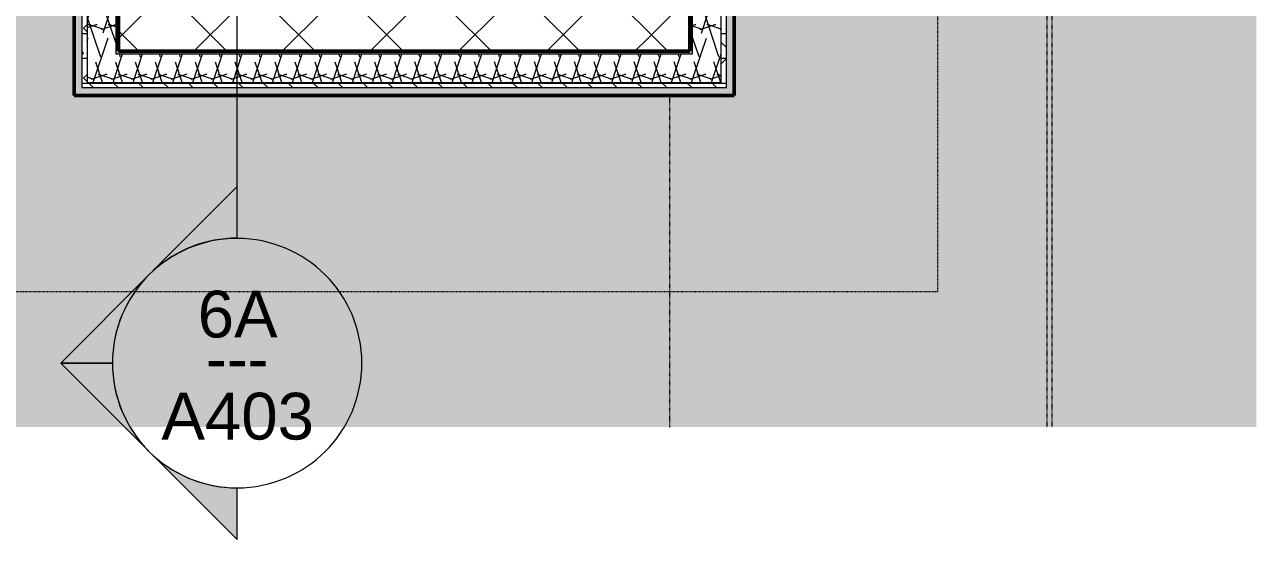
# Model space of a CAD drawing. Header units: inches. Extents: x -4250 to -935, y 9756 to 12395.
# Drawn here: x -1325.5 to -1088.5, y 11341.1 to 11440.1 of the extents above; entities that cross this region are included whole.
import ezdxf

# ---------------------------------------------------------------- set-up
doc = ezdxf.new("R2010")
doc.units = ezdxf.units.IN
doc.header["$MEASUREMENT"] = 0
doc.linetypes.add('Aligning Line 1_8_', pattern=[0.25, 0.125, -0.125])
doc.linetypes.add('Dash 1_16_', pattern=[0.125, 0.0625, -0.0625])
for name, color, linetype, lineweight in [('0-3', 250, 'Continuous', 5), ('A-FLOR-2', 8, 'Continuous', 5), ('A-ROOF-1', 8, 'Continuous', 5), ('A-ROOF-3', 7, 'Dash 1_16_', 9), ('A-WALL', 113, 'Continuous', 13), ('A-WALL-3', 250, 'Continuous', 50), ('A-WALL-PATT-1', 252, 'Continuous', 9), ('A-WALL-PATT-2', 111, 'Continuous', 9), ('G-ANNO-SYMB-1', 147, 'Aligning Line 1_8_', 9), ('G-ANNO-SYMB-2', 111, 'Continuous', 9), ('S-FNDN', 32, 'Continuous', 13), ('S-FNDN-1', 32, 'Continuous', 5), ('S-FNDN-5', 32, 'Continuous', 50)]:
    doc.layers.add(name, color=color, linetype=linetype, lineweight=lineweight)
doc.styles.add('Arial', font='arial.ttf', dxfattribs={"height": 9})
doc.styles.add('Century Gothic_1', font='ufonts.com_century-gothic.ttf', dxfattribs={"height": 9})
pattern_1 = [(45, (0, 0), (-8.485281, 8.485281), []), (135, (0, 0), (-8.485281, -8.485281), [])]
pattern_2 = [(0, (2279.849, 0), (0, 4.798), []), (315, (2279.849, 0), (4.7984266, 0), [6.786, -6.786]), (45, (2279.849, 0), (4.7984266, 0), [6.786, -6.786])]
pattern_3 = [(161.57, (2280.3291, 0.48), (-3.83995378, -1.544e-05), [0, -27.322, 3.034, 0]), (18.43, (2279.3691, 0.48), (-3.83995378, 1.544e-05), [0, -27.322, 3.034, 0]), (108.43, (2280.3291, 0.48), (1.919622, -9.60052459), [9.106, -21.25]), (71.57, (2279.3691, 0.48), (1.919622, 9.60052459), [9.106, -21.25])]

# ---------------------------------------------------------------- blocks, each defined once
blk = doc.blocks.new('CTR - 1st Phase -Stairs _ Elevators_rvt-2-FLOOR PLAN - ROOF - ELEVATOR SHAFT')
at = {"layer": 'A-WALL-PATT-1'}
h = blk.add_hatch(dxfattribs=at)
h.set_pattern_fill('FP_44', color=256, style=0, pattern_type=2)
h.set_pattern_definition(pattern_1)
h.paths.add_polyline_path([(-3477.32, 11434.99), (-3477.32, 11542.99), (-3485.32, 11542.97), (-3485.32, 11434.99), (-3481.17, 11434.99)], flags=0)
h = blk.add_hatch(dxfattribs=at)
h.set_pattern_fill('FP_44', color=256, style=0, pattern_type=2)
h.set_pattern_definition(pattern_1)
h.paths.add_polyline_path([(-3587.32, 11434.99), (-3485.32, 11434.99), (-3485.32, 11442.99), (-3587.32, 11442.99)], flags=0)
at = {"layer": 'A-WALL-3'}
for p, q in [((-3477.32, 11434.99), (-3477.32, 11542.99)), ((-3587.32, 11442.99), (-3587.32, 11434.99)), ((-3587.32, 11434.99), (-3485.32, 11434.99)), ((-3485.32, 11434.99), (-3477.32, 11434.99))]:
    blk.add_line(p, q, dxfattribs=at)
at = {"layer": 'G-ANNO-SYMB-1'}
for p, q in [((-3429.67, 11608.39), (-3429.67, 11388.71)), ((-3429.67, 11388.71), (-3670.96, 11388.71))]:
    blk.add_line(p, q, dxfattribs=at)
blk = doc.blocks.new('Section - Section Head - Filled-22785-FLOOR PLAN - ROOF - ELEVATOR SHAFT')
at = {"layer": 'G-ANNO-SYMB-2'}
h = blk.add_hatch(color=256, dxfattribs=at)
edge = h.paths.add_edge_path(flags=0)
edge.add_line((-0.4268, 0.1768), (-0.25, 0.3536))
edge.add_line((-0.25, 0.3536), (-0.25, 0.25))
edge.add_arc((-0.25, 0), 0.25, 90, 135)
h = blk.add_hatch(color=256, dxfattribs=at)
edge = h.paths.add_edge_path(flags=0)
edge.add_arc((-0.25, 0), 0.25, 45, 90)
edge.add_line((-0.25, 0.25), (-0.25, 0.3536))
edge.add_line((-0.25, 0.3536), (-0.0732, 0.1768))
h = blk.add_hatch(color=256, dxfattribs=at)
edge = h.paths.add_edge_path(flags=0)
edge.add_arc((-0.25, 0), 0.2503, 137.9216, 180)
edge.add_line((-0.5003, 0), (-0.6036, 0))
edge.add_line((-0.6036, 0), (-0.4358, 0.1678))
h = blk.add_hatch(color=256, dxfattribs=at)
edge = h.paths.add_edge_path(flags=0)
edge.add_line((-0.0642, 0.1678), (0.1036, 0))
edge.add_line((0.1036, 0), (0.0003, 0))
edge.add_arc((-0.25, 0), 0.2503, 0, 42.0784)
for p, q in [((-0.25, 0.3536), (-0.4268, 0.1768)), ((-0.25, 0.25), (-0.25, 0.3536)), ((-0.0732, 0.1768), (-0.25, 0.3536)), ((-0.25, 0.3536), (-0.25, 0.25)), ((-0.4358, 0.1678), (-0.6036, 0)), ((0.1036, 0), (-0.0642, 0.1678)), ((-0.6036, 0), (-0.5003, 0)), ((0.0003, 0), (0.1036, 0))]:
    blk.add_line(p, q, dxfattribs=at)
for centre, radius, start, end in [((-0.2503, 0), 0.25, 360, 180), ((-0.25, 0), 0.25, 90, 135), ((-0.25, 0), 0.25, 45, 90), ((-0.25, 0), 0.2503, 137.9216, 180), ((-0.25, 0), 0.2503, 0, 42.0784), ((-0.2503, 0), 0.25, 180, 360)]:
    blk.add_arc(centre, radius, start, end, dxfattribs=at)

msp = doc.modelspace()

# ---------------------------------------------------------------- hatches: boundary and pattern name
at = {"layer": 'A-FLOR-2'}
msp.add_hatch(color=256, dxfattribs=at).paths.add_polyline_path([(-1201.32, 11362.67), (-1128.82, 11362.67), (-1128.82, 11627.28), (-1199.37, 11627.28), (-1199.37, 11559.49), (-1188.97, 11559.49), (-1188.97, 11426.49), (-1201.32, 11426.49)], flags=0)
at = {"layer": 'A-ROOF-1'}
h = msp.add_hatch(color=256, dxfattribs=at)
h.paths.add_polyline_path([(-1307.47, 11362.67), (-1201.32, 11362.67), (-1201.32, 11426.49), (-1315.97, 11426.49), (-1315.97, 11559.49), (-1199.37, 11559.49), (-1199.37, 11627.28), (-1391.11, 11627.28), (-1391.11, 11362.67), (-1313.47, 11362.67)], flags=0)
h.paths.add_polyline_path([(-1128.05, 11362.67), (-1127.82, 11362.67), (-1127.82, 11627.28), (-1128.82, 11627.28), (-1128.82, 11362.67)], flags=0)
h.paths.add_polyline_path([(-1332.32, 11462.6), (-1363.92, 11462.6), (-1363.92, 11494.6), (-1331.93, 11494.6), (-1331.93, 11492.35), (-1330.39, 11492.35), (-1330.39, 11464.85), (-1331.93, 11464.85), (-1331.93, 11462.6)], flags=0)
msp.add_hatch(color=256, dxfattribs=at).paths.add_polyline_path([(-1088.48, 11362.67), (-1088.48, 11627.28), (-1127.82, 11627.28), (-1127.82, 11362.67)], flags=0)
at = {"layer": 'A-WALL-PATT-2'}
h = msp.add_hatch(dxfattribs=at)
h.set_pattern_fill('FP_45', color=256, style=0, pattern_type=2)
h.set_pattern_definition(pattern_2)
h.paths.add_polyline_path([(-1190.47, 11428.99), (-1190.47, 11557.99), (-1191.47, 11557.99), (-1191.47, 11428.99)], flags=0)
h = msp.add_hatch(dxfattribs=at)
h.set_pattern_fill('FP_45', color=256, style=0, pattern_type=2)
h.set_pattern_definition(pattern_2)
h.paths.add_polyline_path([(-1314.47, 11427.99), (-1313.47, 11427.99), (-1313.47, 11556.99), (-1314.47, 11556.99), (-1314.47, 11428.82)], flags=0)
h = msp.add_hatch(dxfattribs=at)
h.set_pattern_fill('FP_46', color=256, style=0, pattern_type=2)
h.set_pattern_definition(pattern_3)
h.paths.add_polyline_path([(-1196.97, 11434.49), (-1191.47, 11434.49), (-1191.47, 11556.99), (-1196.97, 11556.99), (-1196.97, 11434.99)], flags=0)
h = msp.add_hatch(dxfattribs=at)
h.set_pattern_fill('FP_46', color=256, style=0, pattern_type=2)
h.set_pattern_definition(pattern_3)
h.paths.add_polyline_path([(-1307.97, 11428.99), (-1307.97, 11551.49), (-1313.47, 11551.49), (-1313.47, 11428.99)], flags=0)
h = msp.add_hatch(dxfattribs=at)
h.set_pattern_fill('FP_46', color=256, style=0, pattern_type=2)
h.set_pattern_definition(pattern_3)
h.paths.add_polyline_path([(-1192.51, 11428.99), (-1191.47, 11428.99), (-1191.47, 11434.49), (-1307.97, 11434.49), (-1307.97, 11428.99), (-1195.23, 11428.99)], flags=0)
h = msp.add_hatch(dxfattribs=at)
h.set_pattern_fill('FP_45', color=256, style=0, pattern_type=2)
h.set_pattern_definition(pattern_2)
h.paths.add_polyline_path([(-1220.06, 11427.99), (-1190.47, 11427.99), (-1190.47, 11428.99), (-1313.47, 11428.99), (-1313.47, 11427.99), (-1239.8, 11427.99)], flags=0)
at = {"layer": 'S-FNDN'}
for points in [[(-1307.47, 11434.49), (-1307.47, 11550.99), (-1307.97, 11550.99), (-1307.97, 11434.49)], [(-1197.47, 11434.99), (-1196.97, 11434.99), (-1196.97, 11551.49), (-1197.47, 11551.49), (-1197.47, 11442.99)], [(-1196.97, 11434.49), (-1196.97, 11434.99), (-1307.47, 11434.99), (-1307.47, 11434.49), (-1197.29, 11434.49)]]:
    msp.add_hatch(color=256, dxfattribs=at).paths.add_polyline_path(points, flags=0)
at = {"layer": 'S-FNDN-1'}
for points in [[(-1314.47, 11426.49), (-1314.47, 11557.99), (-1315.97, 11557.99), (-1315.97, 11426.49), (-1315.45, 11426.49)], [(-1188.97, 11427.99), (-1188.97, 11559.49), (-1190.47, 11559.49), (-1190.47, 11427.99)], [(-1239.8, 11426.49), (-1188.97, 11426.49), (-1188.97, 11427.99), (-1314.47, 11427.99), (-1314.47, 11426.49), (-1305.64, 11426.49)]]:
    msp.add_hatch(color=256, dxfattribs=at).paths.add_polyline_path(points, flags=0)

# ---------------------------------------------------------------- linework, layer by layer
at = {"layer": 'A-ROOF-3'}
for p, q in [((-1128.82, 11627.28), (-1128.82, 11362.67)), ((-1127.82, 11627.28), (-1127.82, 11362.67)), ((-1201.32, 11362.67), (-1201.32, 11426.49))]:
    msp.add_line(p, q, dxfattribs=at)
at = {"layer": 'A-WALL'}
for p, q in [((-1314.47, 11557.99), (-1314.47, 11427.99)), ((-1190.47, 11427.99), (-1190.47, 11557.99)), ((-1313.47, 11556.99), (-1313.47, 11428.99)), ((-1191.47, 11428.99), (-1191.47, 11556.99)), ((-1307.97, 11551.49), (-1307.97, 11434.49)), ((-1196.97, 11434.49), (-1196.97, 11551.49)), ((-1307.97, 11434.49), (-1196.97, 11434.49)), ((-1314.47, 11427.99), (-1190.47, 11427.99)), ((-1313.47, 11428.99), (-1191.47, 11428.99))]:
    msp.add_line(p, q, dxfattribs=at)
at = {"layer": 'G-ANNO-SYMB-2'}
msp.add_line((-1284.62, 11399), (-1284.62, 11471.4), dxfattribs=at)
at = {"layer": 'S-FNDN-5'}
for p, q in [((-1315.97, 11559.49), (-1315.97, 11426.49)), ((-1188.97, 11426.49), (-1188.97, 11559.49)), ((-1307.47, 11434.99), (-1307.47, 11550.99)), ((-1197.47, 11550.99), (-1197.47, 11434.99)), ((-1197.47, 11434.99), (-1307.47, 11434.99)), ((-1315.97, 11426.49), (-1188.97, 11426.49))]:
    msp.add_line(p, q, dxfattribs=at)

# ---------------------------------------------------------------- block references
at = {"layer": '0-3'}
msp.add_blockref('CTR - 1st Phase -Stairs _ Elevators_rvt-2-FLOOR PLAN - ROOF - ELEVATOR SHAFT', (2279.85, 0), dxfattribs=at)
at = {"layer": 'G-ANNO-SYMB-2', "xscale": 95.99999999999994, "yscale": 95.99999999999994, "zscale": 95.99999999999994, "rotation": 90}
msp.add_blockref('Section - Section Head - Filled-22785-FLOOR PLAN - ROOF - ELEVATOR SHAFT', (-1284.62, 11399), dxfattribs=at)

# ---------------------------------------------------------------- texts
at = {"layer": 'G-ANNO-SYMB-2', "char_height": 9, "attachment_point": 1}
for s, insert, width, style in [('6A', (-1292.2, 11388.91), 18.786, 'Arial'), ('---', (-1290.6, 11380.4), 15.453, 'Century Gothic_1'), ('A403', (-1299.19, 11369.27), 35.754, 'Arial')]:
    msp.add_mtext(s, dxfattribs=dict(at, insert=insert, width=width, style=style))

doc.saveas('drawing.dxf')
